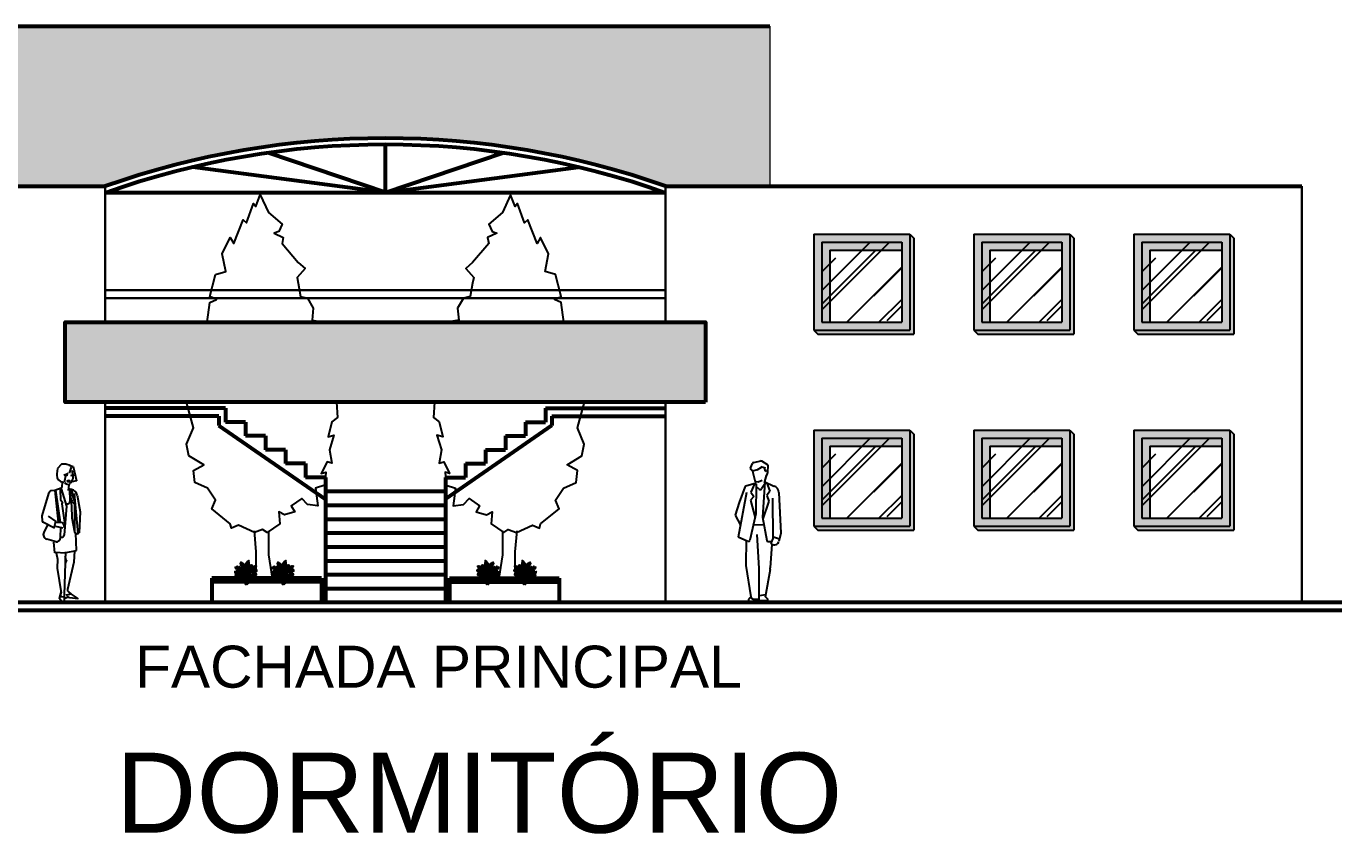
# Model space of a CAD drawing. Extents: x -98 to 79, y 8 to 90.
# Drawn here: x 47.66 to 63.99, y 37.01 to 47.1 of the extents above; entities that cross this region are included whole.
import ezdxf

# ---------------------------------------------------------------- set-up
doc = ezdxf.new("R2010")
doc.units = 0
doc.header["$MEASUREMENT"] = 0
doc.layers.get('0').update_dxf_attribs({"linetype": 'CONTINUOUS'})
for name, color, linetype in [('A VERDE', 3, 'CONTINUOUS'), ('escalas', 7, 'CONTINUOUS'), ('LETREROS', 7, 'CONTINUOUS'), ('SOMBRA_MURO', 254, 'CONTINUOUS'), ('VENTANAS', 4, 'CONTINUOUS')]:
    doc.layers.add(name, color=color, linetype=linetype)
doc.layers.add('MURO', color=7, linetype='CONTINUOUS', lineweight=53)
doc.styles.add('ATT', font='romand.shx')
doc.styles.get("Standard").update_dxf_attribs({"font": 'arial.ttf'})

# ---------------------------------------------------------------- blocks, each defined once
blk = doc.blocks.new('ESCHUM05')
at = {"color": 0, "linetype": 'ByBlock'}
for p, q in [((-0.011, 1.679), (-0.06, 1.622)), ((0.042, 1.679), (-0.011, 1.679)), ((0.096, 1.662), (0.042, 1.679)), ((0.085, 1.667), (0.135, 1.647)), ((0.109, 1.638), (0.087, 1.564)), ((0.135, 1.647), (0.177, 1.47)), ((-0.06, 1.622), (-0.07, 1.556)), ((-0.07, 1.556), (-0.07, 1.54)), ((0.073, 1.561), (0.019, 1.537)), ((0.043, 1.549), (0.023, 1.449)), ((0.068, 1.536), (0.039, 1.541)), ((0.069, 1.538), (0.052, 1.541)), ((0.077, 1.474), (0.058, 1.463)), ((0.083, 1.469), (0.077, 1.474)), ((0.092, 1.473), (0.083, 1.469)), ((0.096, 1.463), (0.092, 1.473)), ((0.133, 1.5), (0.102, 1.441)), ((0.105, 1.537), (0.146, 1.545)), ((0.109, 1.536), (0.135, 1.539)), ((0.117, 1.603), (0.129, 1.56)), ((0.13, 1.534), (0.133, 1.5)), ((-0.171, 1.311), (-0.256, 1.03)), ((-0.158, 1.333), (-0.171, 1.311)), ((-0.092, 1.35), (-0.144, 1.343)), ((-0.095, 1.348), (-0.051, 0.951)), ((-0.015, 1.377), (-0.092, 1.35)), ((-0.086, 1.352), (-0.026, 0.952)), ((-0.025, 1.361), (-0.021, 1.231)), ((-0.015, 1.369), (0.052, 1.152)), ((-0.001, 1.395), (0.004, 1.454)), ((0.023, 1.449), (0.008, 1.451)), ((0.058, 1.463), (0.081, 1.456)), ((0.081, 1.421), (0.075, 1.348)), ((0.116, 1.36), (0.08, 1.368)), ((0.081, 1.456), (0.096, 1.463)), ((0.091, 1.367), (0.094, 1.215)), ((0.095, 1.365), (0.113, 1.149)), ((0.113, 1.362), (0.139, 1.233)), ((0.177, 1.47), (0.117, 1.456)), ((0.197, 0.812), (0.153, 1.311)), ((-0.021, 1.231), (0.001, 1.204)), ((0.001, 1.204), (-0.007, 1.18)), ((-0.007, 1.18), (0.033, 0.92)), ((0.052, 1.152), (0.022, 0.791)), ((0.113, 1.149), (0.119, 1.01)), ((0.139, 1.233), (0.122, 1.215)), ((0.122, 1.215), (0.154, 1.183)), ((0.154, 1.183), (0.152, 0.83)), ((0.186, 1.289), (0.225, 1.08)), ((-0.256, 1.031), (-0.251, 0.968)), ((-0.077, 0.959), (-0.173, 1.026)), ((0.12, 1.005), (0.153, 0.832)), ((0.225, 1.08), (0.211, 0.82)), ((-0.237, 0.951), (-0.098, 0.883)), ((-0.184, 0.918), (-0.232, 0.824)), ((-0.101, 0.883), (-0.08, 0.964)), ((0.009, 0.879), (-0.079, 0.897)), ((-0.075, 0.952), (-0.016, 0.952)), ((-0.023, 0.761), (-0.017, 0.888)), ((0.012, 0.931), (0.023, 0.904)), ((0.023, 0.904), (0.014, 0.885)), ((0.166, 0.831), (0.166, 0.83)), ((0.201, 0.814), (0.212, 0.823)), ((-0.075, 0.706), (-0.195, 0.739)), ((-0.095, 0.571), (-0.107, 0.704)), ((-0.009, 0.764), (-0.024, 0.764)), ((0.165, 0.815), (0.172, 0.597)), ((0.047, 0.566), (-0.098, 0.572)), ((-0.075, 0.569), (-0.061, 0.491)), ((-0.061, 0.491), (-0.066, 0.379)), ((0.039, 0.583), (0.034, 0.466)), ((0.05, 0.483), (0.037, 0.529)), ((0.175, 0.594), (0.042, 0.571)), ((0.151, 0.593), (0.142, 0.452)), ((-0.066, 0.379), (-0.013, 0.07)), ((0.035, 0.439), (0.024, 0.045)), ((0.034, 0.466), (0.035, 0.439)), ((0.052, 0.483), (0.035, 0.436)), ((0.142, 0.452), (0.066, 0.111)), ((-0.035, -0.002), (-0.018, 0.068)), ((-0.018, 0.027), (-0.014, 0.082)), ((-0.011, 0.014), (-0.018, 0.027)), ((0.02, 0.019), (-0.011, 0.014)), ((0.025, 0.048), (0.023, -0.025)), ((0.052, 0.001), (0.04, 0.001)), ((0.113, 0.052), (0.042, 0.042)), ((0.065, 0.027), (0.052, 0.001)), ((0.088, 0.008), (0.065, 0.027)), ((0.076, 0.082), (0.112, 0.051)), ((0.197, -0.006), (0.088, 0.008)), ((0.112, 0.051), (0.197, -0.006)), ((-0.002, -0.049), (-0.035, -0.002)), ((0.023, -0.025), (-0.002, -0.049))]:
    blk.add_line(p, q, dxfattribs=at)
for centre, radius, start, end in [((0.02, 1.54), 0.09, 180, 262.7468), ((0.081, 1.547), 0.05, 349.9493, 15.5241), ((-0.141, 1.323), 0.02, 97.8336, 150.3955), ((-0.021, 1.396), 0.02, 289.423, 355.3563), ((0.076, 1.485), 0.06, 220.2002, 269.3153), ((0.076, 1.455), 0.03, 269.3153, 332.7004), ((0.098, 1.272), 0.09, 10.4475, 78.6491), ((0.065, 1.211), 0.03, 200.5516, 355.9568), ((0.149, 1.011), 0.03, 182.5114, 191.0334), ((-0.231, 0.97), 0.02, 184.4509, 254.6065), ((-0.178, 0.797), 0.06, 153.2409, 254.4207), ((-0.016, 0.919), 0.03, 22.6199, 90), ((0.183, 0.838), 0.03, 191.0334, 307.6476), ((-0.083, 0.764), 0.06, 270, 357.1936), ((-0.008, 0.793), 0.03, 266.7987, 355.3334), ((0.095, 0.105), 0.03, 167.4867, 228.9998)]:
    blk.add_arc(centre, radius, start, end, dxfattribs=at)
blk = doc.blocks.new('PTA17')
for p, q in [((-0.197, 0.032), (-0.424, 0.087)), ((-0.311, 0.181), (-0.394, 0.245)), ((0.013, -0.001), (-0.211, 0.261)), ((0.013, -0.001), (-0.088, 0.491)), ((0.013, -0.001), (0.471, 0.206)), ((0.105, 0.233), (0.218, 0.416)), ((0.344, -0.02), (0.467, 0.009)), ((-0.304, -0.006), (-0.415, -0.1)), ((0.013, -0.001), (-0.373, -0.336)), ((0.006, -0.159), (-0.023, -0.458)), ((0.013, -0.001), (0.245, -0.333)), ((0.205, -0.033), (0.429, -0.132))]:
    blk.add_line(p, q)
for points in [[(-0.136, 0.015), (-0.185, 0.078), (-0.185, 0.032), (-0.233, 0.099), (-0.22, 0.055), (-0.295, 0.132), (-0.279, 0.074), (-0.359, 0.141), (-0.337, 0.087), (-0.408, 0.135), (-0.382, 0.09), (-0.457, 0.122), (-0.446, 0.097), (-0.476, 0.087), (-0.424, 0.078), (-0.466, 0.055), (-0.369, 0.055), (-0.411, 0.038), (-0.314, 0.049), (-0.366, 0.015), (-0.26, 0.036), (-0.314, 0.013), (-0.224, 0.015), (-0.26, -0.012), (-0.166, 0.009), (-0.197, -0.016), (-0.149, -0.004)], [(-0.289, 0.158), (-0.356, 0.164), (-0.323, 0.177), (-0.411, 0.177), (-0.356, 0.197), (-0.427, 0.206), (-0.382, 0.219), (-0.453, 0.268), (-0.379, 0.252), (-0.394, 0.284), (-0.346, 0.233), (-0.331, 0.271), (-0.317, 0.212), (-0.311, 0.252), (-0.285, 0.17)], [(-0.023, 0.057), (-0.023, 0.126), (-0.05, 0.087), (-0.065, 0.126), (-0.076, 0.103), (-0.098, 0.174), (-0.107, 0.155), (-0.136, 0.239), (-0.143, 0.21), (-0.166, 0.294), (-0.17, 0.248), (-0.214, 0.323), (-0.201, 0.271), (-0.262, 0.319), (-0.22, 0.258), (-0.272, 0.268), (-0.208, 0.233), (-0.289, 0.212), (-0.178, 0.2), (-0.26, 0.162), (-0.153, 0.158), (-0.208, 0.12), (-0.117, 0.12), (-0.159, 0.09), (-0.065, 0.061), (-0.126, 0.038), (-0.021, 0.019), (-0.078, 0.003), (-0.021, -0.012), (-0.136, -0.02), (-0.082, -0.035), (-0.191, -0.054), (-0.126, -0.071), (-0.247, -0.1), (-0.17, -0.117), (-0.304, -0.132), (-0.233, -0.152), (-0.344, -0.181), (-0.233, -0.19), (-0.359, -0.223), (-0.279, -0.236), (-0.385, -0.278), (-0.331, -0.278), (-0.401, -0.339), (-0.321, -0.31), (-0.317, -0.345), (-0.291, -0.278), (-0.281, -0.314), (-0.262, -0.249), (-0.247, -0.291), (-0.214, -0.213), (-0.197, -0.284), (-0.17, -0.184), (-0.162, -0.239), (-0.114, -0.139), (-0.114, -0.203), (-0.069, -0.094), (-0.065, -0.171), (-0.03, -0.068), (-0.015, -0.132), (-0.001, -0.035), (0.006, -0.098), (0.021, -0.052), (0.027, -0.159), (0.05, -0.119), (0.038, -0.217), (0.083, -0.142), (0.073, -0.223), (0.092, -0.181), (0.099, -0.291), (0.125, -0.203), (0.119, -0.294), (0.14, -0.249), (0.14, -0.358), (0.163, -0.281), (0.17, -0.397), (0.182, -0.32), (0.245, -0.4), (0.215, -0.333), (0.306, -0.368), (0.251, -0.314), (0.318, -0.31), (0.247, -0.284), (0.283, -0.272), (0.224, -0.249), (0.274, -0.236), (0.193, -0.209), (0.287, -0.194), (0.17, -0.178), (0.28, -0.152), (0.161, -0.142), (0.241, -0.123), (0.125, -0.117), (0.182, -0.1), (0.079, -0.081), (0.138, -0.068), (0.05, -0.033), (0.09, -0.029)], [(0.008, 0.049), (0.041, 0.162), (0.002, 0.122), (0.057, 0.248), (-0.001, 0.2), (0.073, 0.313), (-0.007, 0.258), (0.035, 0.352), (-0.007, 0.306), (0.021, 0.394), (-0.034, 0.342), (-0.015, 0.43), (-0.046, 0.403), (-0.053, 0.497), (-0.063, 0.461), (-0.111, 0.516), (-0.076, 0.436), (-0.134, 0.449), (-0.072, 0.403), (-0.134, 0.388), (-0.069, 0.367), (-0.126, 0.359), (-0.053, 0.313), (-0.126, 0.323), (-0.042, 0.261), (-0.105, 0.281), (-0.072, 0.245), (-0.101, 0.245), (-0.053, 0.2), (-0.12, 0.204), (-0.034, 0.149), (-0.092, 0.151), (-0.04, 0.113)], [(0.038, 0), (0.163, -0.052), (0.083, 0.015), (0.17, 0.007), (0.134, 0.036), (0.276, 0.019), (0.19, 0.051), (0.289, 0.051), (0.238, 0.071), (0.415, 0.08), (0.289, 0.107), (0.379, 0.12), (0.309, 0.135), (0.467, 0.168), (0.396, 0.17), (0.49, 0.226), (0.389, 0.2), (0.4, 0.275), (0.354, 0.164), (0.341, 0.233), (0.325, 0.162), (0.276, 0.252), (0.257, 0.126), (0.238, 0.197), (0.234, 0.12), (0.193, 0.223), (0.186, 0.099), (0.167, 0.141), (0.14, 0.074), (0.115, 0.17), (0.083, 0.061), (0.083, 0.113), (0.05, 0.061), (0.041, 0.11), (0.027, 0.022)], [(0.069, 0.191), (0.083, 0.29), (0.096, 0.252), (0.099, 0.348), (0.125, 0.29), (0.121, 0.388), (0.154, 0.332), (0.157, 0.397), (0.176, 0.374), (0.19, 0.43), (0.199, 0.407), (0.238, 0.449), (0.224, 0.397), (0.266, 0.394), (0.209, 0.374), (0.247, 0.361), (0.182, 0.338), (0.245, 0.323), (0.161, 0.296), (0.203, 0.281), (0.134, 0.252), (0.193, 0.245), (0.102, 0.212), (0.154, 0.206), (0.067, 0.168)], [(0.318, -0.01), (0.364, 0.042), (0.367, 0), (0.431, 0.036), (0.415, 0.009), (0.499, 0.029), (0.483, 0.003), (0.506, -0.01), (0.435, -0.01), (0.486, -0.039), (0.383, -0.029)], [(-0.311, -0.004), (-0.356, -0.016), (-0.34, -0.023), (-0.394, -0.033), (-0.373, -0.042), (-0.44, -0.048), (-0.394, -0.062), (-0.45, -0.084), (-0.421, -0.087), (-0.457, -0.117), (-0.415, -0.117), (-0.424, -0.142), (-0.385, -0.1), (-0.379, -0.132), (-0.363, -0.075), (-0.344, -0.117), (-0.34, -0.054), (-0.321, -0.094), (-0.308, -0.035), (-0.295, -0.054), (-0.295, -0.02)], [(-0.017, -0.165), (-0.063, -0.181), (-0.011, -0.188), (-0.078, -0.209), (-0.015, -0.207), (-0.124, -0.245), (-0.03, -0.236), (-0.12, -0.287), (-0.027, -0.261), (-0.092, -0.322), (-0.05, -0.303), (-0.107, -0.385), (-0.034, -0.333), (-0.12, -0.448), (-0.04, -0.385), (-0.084, -0.49), (-0.053, -0.452), (-0.034, -0.53), (-0.021, -0.477), (0.031, -0.533), (0.006, -0.458), (0.048, -0.465), (0.012, -0.41), (0.073, -0.429), (0.008, -0.368), (0.086, -0.404), (0.012, -0.333), (0.079, -0.349), (0.019, -0.303), (0.079, -0.307), (0.019, -0.245), (0.048, -0.259), (0.019, -0.213)], [(0.17, -0.012), (0.274, -0.012), (0.245, -0.026), (0.318, -0.026), (0.295, -0.042), (0.383, -0.058), (0.328, -0.062), (0.425, -0.09), (0.377, -0.094), (0.483, -0.126), (0.442, -0.132), (0.471, -0.165), (0.4, -0.142), (0.412, -0.171), (0.37, -0.123), (0.36, -0.152), (0.325, -0.1), (0.312, -0.159), (0.28, -0.09), (0.274, -0.132), (0.251, -0.075), (0.234, -0.106), (0.199, -0.048), (0.186, -0.081), (0.182, -0.045)]]:
    blk.add_lwpolyline(points)
at = {"style": 'ATT'}
for tag, p, flags in [('ITEM', (-1, -3.75), 3), ('ROOM_NUMBER', (-1, -5.083), 1)]:
    blk.add_attdef(tag, p, '', height=1, dxfattribs=dict(at, flags=flags))

msp = doc.modelspace()

# ---------------------------------------------------------------- hatches: boundary and pattern name
at = {"layer": 'SOMBRA_MURO'}
h = msp.add_hatch(dxfattribs=at)
h.set_pattern_fill('AR-CONC', color=5, scale=0.03, style=0)
h.set_pattern_definition([(50, (-48.5909, 0), (0.21517805, -0.01882564), [0.0225, -0.2475]), (355, (-48.5909, 0), (-0.0416254, 0.22565764), [0.018, -0.198]), (100.4514, (-48.57296, -0.00157), (0.1735528, 0.20683186), [0.01912206, -0.21034263]), (46.1842, (-48.5909, 0.06), (0.3201723, -0.0496557), [0.03375, -0.37125]), (96.6356, (-48.5642, 0.05586), (0.2803988, 0.2922354), [0.0286831, -0.3155139]), (351.1842, (-48.5909, 0.06), (0.2803986, 0.2922356), [0.027, -0.297]), (21, (-48.5609, 0.045), (0.17907212, -0.12078567), [0.0225, -0.2475]), (326, (-48.5609, 0.045), (0.0729946, 0.217545), [0.018, -0.198]), (71.4514, (-48.54597, 0.03493), (0.2520668, 0.09675915), [0.01912206, -0.21034263]), (37.5, (-48.590894, 0), (0.003647957, 0.099868156), [0, -0.1956, 0, -0.201, 0, -0.19875]), (7.5, (-48.59089, 0), (0.07892086, 0.11832351), [0, -0.1146, 0, -0.1911, 0, -0.07575]), (327.5, (-48.657794, 0), (0.16014673, -0.00676646), [0, -0.075, 0, -0.234, 0, -0.3105]), (317.5, (-48.6878, 0), (0.17495585, 0.0300315), [0, -0.0975, 0, -0.1554, 0, -0.2205])])
h.paths.add_polyline_path([(55.645, 45.102), (56.945, 45.102), (56.945, 47.102), (47.345, 47.102), (47.345, 45.102), (48.645, 45.102, -0.171429)])
for color, points in [(256, [(58.745, 44.452), (58.695, 44.502), (58.695, 43.302), (57.495, 43.302), (57.545, 43.252), (58.745, 43.252)]), (256, [(60.745, 44.452), (60.695, 44.502), (60.695, 43.302), (59.495, 43.302), (59.545, 43.252), (60.745, 43.252)]), (256, [(62.745, 44.452), (62.695, 44.502), (62.695, 43.302), (61.495, 43.302), (61.545, 43.252), (62.745, 43.252)]), (254, [(58.595, 44.302), (58.595, 44.402), (57.595, 44.402), (57.595, 43.402), (57.695, 43.402), (57.695, 44.302)]), (254, [(60.595, 44.302), (60.595, 44.402), (59.595, 44.402), (59.595, 43.402), (59.695, 43.402), (59.695, 44.302)]), (254, [(62.595, 44.302), (62.595, 44.402), (61.595, 44.402), (61.595, 43.402), (61.695, 43.402), (61.695, 44.302)]), (256, [(58.745, 42.002), (58.695, 42.052), (58.695, 40.852), (57.495, 40.852), (57.545, 40.802), (58.745, 40.802)]), (256, [(60.745, 42.002), (60.695, 42.052), (60.695, 40.852), (59.495, 40.852), (59.545, 40.802), (60.745, 40.802)]), (256, [(62.745, 42.002), (62.695, 42.052), (62.695, 40.852), (61.495, 40.852), (61.545, 40.802), (62.745, 40.802)]), (254, [(58.595, 41.852), (58.595, 41.952), (57.595, 41.952), (57.595, 40.952), (57.695, 40.952), (57.695, 41.852)]), (254, [(60.595, 41.852), (60.595, 41.952), (59.595, 41.952), (59.595, 40.952), (59.695, 40.952), (59.695, 41.852)]), (254, [(62.595, 41.852), (62.595, 41.952), (61.595, 41.952), (61.595, 40.952), (61.695, 40.952), (61.695, 41.852)])]:
    msp.add_hatch(color=color, dxfattribs=at).paths.add_polyline_path(points)
h = msp.add_hatch(color=256, dxfattribs=at)
h.paths.add_polyline_path([(56.145, 42.402), (56.145, 43.402), (48.145, 43.402), (48.145, 42.402)])
h.paths.add_polyline_path([(50.233, 42.998), (54.057, 42.998), (54.057, 42.384), (50.233, 42.384)], flags=9)
at = {"layer": 'VENTANAS'}
h = msp.add_hatch(dxfattribs=at)
h.set_pattern_fill('AR-CONC', color=94, scale=0.01, angle=90, style=0)
h.set_pattern_definition([(140, (69.235835, 34.224754), (0.00627521, 0.07172602), [0.0075, -0.0825]), (85, (69.235835, 34.224754), (-0.0752192, -0.01387513), [0.006, -0.066]), (190.4514, (69.23636, 34.23073), (-0.06894395, 0.05785094), [0.00637402, -0.0701142]), (136.1842, (69.215835, 34.22475), (0.0165519, 0.1067241), [0.01125, -0.12375]), (186.6356, (69.21721, 34.23365), (-0.0974118, 0.0934663), [0.009561, -0.1051713]), (81.1842, (69.21584, 34.22475), (-0.09741186, 0.0934662), [0.009, -0.099]), (111, (69.220835, 34.234754), (0.0402619, 0.0596907), [0.0075, -0.0825]), (56, (69.220835, 34.234754), (-0.072515, 0.02433153), [0.006, -0.066]), (161.4514, (69.22419, 34.23973), (-0.03225305, 0.08402226), [0.00637402, -0.0701142]), (127.5, (69.235835, 34.224754), (-0.033289385, 0.001215986), [0, -0.0652, 0, -0.067, 0, -0.06625]), (97.5, (69.235835, 34.224754), (-0.03944117, 0.02630695), [0, -0.0382, 0, -0.0637, 0, -0.02525]), (57.5, (69.235835, 34.202454), (0.002255487, 0.053382244), [0, -0.025, 0, -0.078, 0, -0.1035]), (47.5, (69.235835, 34.192454), (-0.0100105, 0.05831862), [0, -0.0325, 0, -0.0518, 0, -0.0735])])
h.paths.add_polyline_path([(58.695, 44.502), (57.495, 44.502), (57.495, 43.302), (58.695, 43.302)])
h.paths.add_polyline_path([(58.595, 43.402), (57.595, 43.402), (57.595, 44.402), (58.595, 44.402)], flags=16)
h = msp.add_hatch(dxfattribs=at)
h.set_pattern_fill('AR-CONC', color=94, scale=0.01, angle=90, style=0)
h.set_pattern_definition([(140, (71.235835, 34.224754), (0.00627521, 0.07172602), [0.0075, -0.0825]), (85, (71.235835, 34.224754), (-0.0752192, -0.01387513), [0.006, -0.066]), (190.4514, (71.23636, 34.23073), (-0.06894395, 0.05785094), [0.00637402, -0.0701142]), (136.1842, (71.215835, 34.22475), (0.0165519, 0.1067241), [0.01125, -0.12375]), (186.6356, (71.21721, 34.23365), (-0.0974118, 0.0934663), [0.009561, -0.1051713]), (81.1842, (71.21584, 34.22475), (-0.09741186, 0.0934662), [0.009, -0.099]), (111, (71.220835, 34.234754), (0.0402619, 0.0596907), [0.0075, -0.0825]), (56, (71.220835, 34.234754), (-0.072515, 0.02433153), [0.006, -0.066]), (161.4514, (71.22419, 34.23973), (-0.03225305, 0.08402226), [0.00637402, -0.0701142]), (127.5, (71.235835, 34.224754), (-0.033289385, 0.001215986), [0, -0.0652, 0, -0.067, 0, -0.06625]), (97.5, (71.235835, 34.224754), (-0.03944117, 0.02630695), [0, -0.0382, 0, -0.0637, 0, -0.02525]), (57.5, (71.235835, 34.202454), (0.002255487, 0.053382244), [0, -0.025, 0, -0.078, 0, -0.1035]), (47.5, (71.235835, 34.192454), (-0.0100105, 0.05831862), [0, -0.0325, 0, -0.0518, 0, -0.0735])])
h.paths.add_polyline_path([(60.695, 44.502), (59.495, 44.502), (59.495, 43.302), (60.695, 43.302)])
h.paths.add_polyline_path([(60.595, 43.402), (59.595, 43.402), (59.595, 44.402), (60.595, 44.402)], flags=16)
h = msp.add_hatch(dxfattribs=at)
h.set_pattern_fill('AR-CONC', color=94, scale=0.01, angle=90, style=0)
h.set_pattern_definition([(140, (73.235835, 34.224754), (0.00627521, 0.07172602), [0.0075, -0.0825]), (85, (73.235835, 34.224754), (-0.0752192, -0.01387513), [0.006, -0.066]), (190.4514, (73.23636, 34.23073), (-0.06894395, 0.05785094), [0.00637402, -0.0701142]), (136.1842, (73.215835, 34.22475), (0.0165519, 0.1067241), [0.01125, -0.12375]), (186.6356, (73.21721, 34.23365), (-0.0974118, 0.0934663), [0.009561, -0.1051713]), (81.1842, (73.21584, 34.22475), (-0.09741186, 0.0934662), [0.009, -0.099]), (111, (73.220835, 34.234754), (0.0402619, 0.0596907), [0.0075, -0.0825]), (56, (73.220835, 34.234754), (-0.072515, 0.02433153), [0.006, -0.066]), (161.4514, (73.22419, 34.23973), (-0.03225305, 0.08402226), [0.00637402, -0.0701142]), (127.5, (73.235835, 34.224754), (-0.033289385, 0.001215986), [0, -0.0652, 0, -0.067, 0, -0.06625]), (97.5, (73.235835, 34.224754), (-0.03944117, 0.02630695), [0, -0.0382, 0, -0.0637, 0, -0.02525]), (57.5, (73.235835, 34.202454), (0.002255487, 0.053382244), [0, -0.025, 0, -0.078, 0, -0.1035]), (47.5, (73.235835, 34.192454), (-0.0100105, 0.05831862), [0, -0.0325, 0, -0.0518, 0, -0.0735])])
h.paths.add_polyline_path([(62.695, 44.502), (61.495, 44.502), (61.495, 43.302), (62.695, 43.302)])
h.paths.add_polyline_path([(62.595, 43.402), (61.595, 43.402), (61.595, 44.402), (62.595, 44.402)], flags=16)
h = msp.add_hatch(dxfattribs=at)
h.set_pattern_fill('AR-RROOF', color=256, scale=0.5, angle=45, style=0)
h.set_pattern_definition([(45, (69.23584, 34.22475), (0.424264, 1.131371), [7.5, -1, 2.5, -0.5]), (45, (69.5293, 34.87176), (-0.82378, 0.116673), [1.5, -0.165, 3, -0.375]), (45, (69.1121, 34.70205), (1.601597, 2.0753584), [4, -0.7, 2, -0.5])])
h.paths.add_polyline_path([(57.595, 44.402), (57.595, 43.402), (58.595, 43.402), (58.595, 44.402)])
h = msp.add_hatch(dxfattribs=at)
h.set_pattern_fill('AR-RROOF', color=256, scale=0.5, angle=45, style=0)
h.set_pattern_definition([(45, (71.23584, 34.22475), (0.424264, 1.131371), [7.5, -1, 2.5, -0.5]), (45, (71.5293, 34.87176), (-0.82378, 0.116673), [1.5, -0.165, 3, -0.375]), (45, (71.1121, 34.70205), (1.601597, 2.0753584), [4, -0.7, 2, -0.5])])
h.paths.add_polyline_path([(59.595, 44.402), (59.595, 43.402), (60.595, 43.402), (60.595, 44.402)])
h = msp.add_hatch(dxfattribs=at)
h.set_pattern_fill('AR-RROOF', color=256, scale=0.5, angle=45, style=0)
h.set_pattern_definition([(45, (73.23584, 34.22475), (0.424264, 1.131371), [7.5, -1, 2.5, -0.5]), (45, (73.5293, 34.87176), (-0.82378, 0.116673), [1.5, -0.165, 3, -0.375]), (45, (73.1121, 34.70205), (1.601597, 2.0753584), [4, -0.7, 2, -0.5])])
h.paths.add_polyline_path([(61.595, 44.402), (61.595, 43.402), (62.595, 43.402), (62.595, 44.402)])
h = msp.add_hatch(dxfattribs=at)
h.set_pattern_fill('AR-CONC', color=94, scale=0.01, angle=90, style=0)
h.set_pattern_definition([(140, (69.235835, 31.774754), (0.00627521, 0.07172602), [0.0075, -0.0825]), (85, (69.235835, 31.774754), (-0.0752192, -0.01387513), [0.006, -0.066]), (190.4514, (69.23636, 31.78073), (-0.06894395, 0.05785094), [0.00637402, -0.0701142]), (136.1842, (69.215835, 31.77475), (0.0165519, 0.1067241), [0.01125, -0.12375]), (186.6356, (69.21721, 31.78365), (-0.0974118, 0.0934663), [0.009561, -0.1051713]), (81.1842, (69.21584, 31.77475), (-0.09741186, 0.0934662), [0.009, -0.099]), (111, (69.220835, 31.784754), (0.0402619, 0.0596907), [0.0075, -0.0825]), (56, (69.220835, 31.784754), (-0.072515, 0.02433153), [0.006, -0.066]), (161.4514, (69.22419, 31.78973), (-0.03225305, 0.08402226), [0.00637402, -0.0701142]), (127.5, (69.235835, 31.774754), (-0.033289385, 0.001215986), [0, -0.0652, 0, -0.067, 0, -0.06625]), (97.5, (69.235835, 31.774754), (-0.03944117, 0.02630695), [0, -0.0382, 0, -0.0637, 0, -0.02525]), (57.5, (69.235835, 31.752454), (0.002255487, 0.053382244), [0, -0.025, 0, -0.078, 0, -0.1035]), (47.5, (69.235835, 31.742454), (-0.0100105, 0.05831862), [0, -0.0325, 0, -0.0518, 0, -0.0735])])
h.paths.add_polyline_path([(58.695, 42.052), (57.495, 42.052), (57.495, 40.852), (58.695, 40.852)])
h.paths.add_polyline_path([(58.595, 40.952), (57.595, 40.952), (57.595, 41.952), (58.595, 41.952)], flags=16)
h = msp.add_hatch(dxfattribs=at)
h.set_pattern_fill('AR-CONC', color=94, scale=0.01, angle=90, style=0)
h.set_pattern_definition([(140, (71.235835, 31.774754), (0.00627521, 0.07172602), [0.0075, -0.0825]), (85, (71.235835, 31.774754), (-0.0752192, -0.01387513), [0.006, -0.066]), (190.4514, (71.23636, 31.78073), (-0.06894395, 0.05785094), [0.00637402, -0.0701142]), (136.1842, (71.215835, 31.77475), (0.0165519, 0.1067241), [0.01125, -0.12375]), (186.6356, (71.21721, 31.78365), (-0.0974118, 0.0934663), [0.009561, -0.1051713]), (81.1842, (71.21584, 31.77475), (-0.09741186, 0.0934662), [0.009, -0.099]), (111, (71.220835, 31.784754), (0.0402619, 0.0596907), [0.0075, -0.0825]), (56, (71.220835, 31.784754), (-0.072515, 0.02433153), [0.006, -0.066]), (161.4514, (71.22419, 31.78973), (-0.03225305, 0.08402226), [0.00637402, -0.0701142]), (127.5, (71.235835, 31.774754), (-0.033289385, 0.001215986), [0, -0.0652, 0, -0.067, 0, -0.06625]), (97.5, (71.235835, 31.774754), (-0.03944117, 0.02630695), [0, -0.0382, 0, -0.0637, 0, -0.02525]), (57.5, (71.235835, 31.752454), (0.002255487, 0.053382244), [0, -0.025, 0, -0.078, 0, -0.1035]), (47.5, (71.235835, 31.742454), (-0.0100105, 0.05831862), [0, -0.0325, 0, -0.0518, 0, -0.0735])])
h.paths.add_polyline_path([(60.695, 42.052), (59.495, 42.052), (59.495, 40.852), (60.695, 40.852)])
h.paths.add_polyline_path([(60.595, 40.952), (59.595, 40.952), (59.595, 41.952), (60.595, 41.952)], flags=16)
h = msp.add_hatch(dxfattribs=at)
h.set_pattern_fill('AR-CONC', color=94, scale=0.01, angle=90, style=0)
h.set_pattern_definition([(140, (73.235835, 31.774754), (0.00627521, 0.07172602), [0.0075, -0.0825]), (85, (73.235835, 31.774754), (-0.0752192, -0.01387513), [0.006, -0.066]), (190.4514, (73.23636, 31.78073), (-0.06894395, 0.05785094), [0.00637402, -0.0701142]), (136.1842, (73.215835, 31.77475), (0.0165519, 0.1067241), [0.01125, -0.12375]), (186.6356, (73.21721, 31.78365), (-0.0974118, 0.0934663), [0.009561, -0.1051713]), (81.1842, (73.21584, 31.77475), (-0.09741186, 0.0934662), [0.009, -0.099]), (111, (73.220835, 31.784754), (0.0402619, 0.0596907), [0.0075, -0.0825]), (56, (73.220835, 31.784754), (-0.072515, 0.02433153), [0.006, -0.066]), (161.4514, (73.22419, 31.78973), (-0.03225305, 0.08402226), [0.00637402, -0.0701142]), (127.5, (73.235835, 31.774754), (-0.033289385, 0.001215986), [0, -0.0652, 0, -0.067, 0, -0.06625]), (97.5, (73.235835, 31.774754), (-0.03944117, 0.02630695), [0, -0.0382, 0, -0.0637, 0, -0.02525]), (57.5, (73.235835, 31.752454), (0.002255487, 0.053382244), [0, -0.025, 0, -0.078, 0, -0.1035]), (47.5, (73.235835, 31.742454), (-0.0100105, 0.05831862), [0, -0.0325, 0, -0.0518, 0, -0.0735])])
h.paths.add_polyline_path([(62.695, 42.052), (61.495, 42.052), (61.495, 40.852), (62.695, 40.852)])
h.paths.add_polyline_path([(62.595, 40.952), (61.595, 40.952), (61.595, 41.952), (62.595, 41.952)], flags=16)
h = msp.add_hatch(dxfattribs=at)
h.set_pattern_fill('AR-RROOF', color=256, scale=0.5, angle=45, style=0)
h.set_pattern_definition([(45, (69.23584, 31.77475), (0.424264, 1.131371), [7.5, -1, 2.5, -0.5]), (45, (69.5293, 32.42176), (-0.82378, 0.116673), [1.5, -0.165, 3, -0.375]), (45, (69.1121, 32.25205), (1.601597, 2.0753584), [4, -0.7, 2, -0.5])])
h.paths.add_polyline_path([(57.595, 41.952), (57.595, 40.952), (58.595, 40.952), (58.595, 41.952)])
h = msp.add_hatch(dxfattribs=at)
h.set_pattern_fill('AR-RROOF', color=256, scale=0.5, angle=45, style=0)
h.set_pattern_definition([(45, (71.23584, 31.77475), (0.424264, 1.131371), [7.5, -1, 2.5, -0.5]), (45, (71.5293, 32.42176), (-0.82378, 0.116673), [1.5, -0.165, 3, -0.375]), (45, (71.1121, 32.25205), (1.601597, 2.0753584), [4, -0.7, 2, -0.5])])
h.paths.add_polyline_path([(59.595, 41.952), (59.595, 40.952), (60.595, 40.952), (60.595, 41.952)])
h = msp.add_hatch(dxfattribs=at)
h.set_pattern_fill('AR-RROOF', color=256, scale=0.5, angle=45, style=0)
h.set_pattern_definition([(45, (73.23584, 31.77475), (0.424264, 1.131371), [7.5, -1, 2.5, -0.5]), (45, (73.5293, 32.42176), (-0.82378, 0.116673), [1.5, -0.165, 3, -0.375]), (45, (73.1121, 32.25205), (1.601597, 2.0753584), [4, -0.7, 2, -0.5])])
h.paths.add_polyline_path([(61.595, 41.952), (61.595, 40.952), (62.595, 40.952), (62.595, 41.952)])

# ---------------------------------------------------------------- linework, layer by layer
at = {"layer": 'A VERDE'}
for points in [[(49.917, 43.402), (49.949, 43.649), (50.035, 43.686), (49.949, 43.723), (50.021, 43.999), (50.15, 44.036), (50.107, 44.258), (50.207, 44.46), (50.251, 44.387), (50.366, 44.681), (50.409, 44.645), (50.495, 44.884), (50.524, 44.847), (50.581, 44.995), (50.682, 44.774), (50.854, 44.626), (50.811, 44.534), (50.754, 44.516), (50.869, 44.46), (50.854, 44.387), (51.056, 44.147), (51.142, 44.073), (51.041, 43.963), (51.056, 43.889), (51.085, 43.723), (51.171, 43.705), (51.243, 43.576), (51.228, 43.428), (51.329, 43.41), (51.332, 43.402)], [(54.373, 43.402), (54.341, 43.649), (54.255, 43.686), (54.341, 43.723), (54.269, 43.999), (54.14, 44.036), (54.183, 44.258), (54.082, 44.46), (54.039, 44.387), (53.924, 44.681), (53.881, 44.645), (53.795, 44.884), (53.766, 44.847), (53.709, 44.995), (53.608, 44.774), (53.435, 44.626), (53.479, 44.534), (53.536, 44.516), (53.421, 44.46), (53.435, 44.387), (53.234, 44.147), (53.148, 44.073), (53.249, 43.963), (53.234, 43.889), (53.205, 43.723), (53.119, 43.705), (53.047, 43.576), (53.062, 43.428), (52.961, 43.41), (52.958, 43.402)], [(51.534, 42.402), (51.545, 42.212), (51.473, 42.156), (51.43, 41.972), (51.501, 41.99), (51.444, 41.806), (51.473, 41.64), (51.415, 41.659), (51.343, 41.511), (51.401, 41.53), (51.386, 41.364), (51.271, 41.327), (51.3, 41.106), (51.171, 41.124), (51.099, 41.198), (50.969, 41.106), (51.013, 41.032), (50.883, 40.995), (50.811, 41.032), (50.826, 40.884), (50.668, 40.774), (50.61, 40.811), (50.509, 40.774), (50.308, 40.866), (50.222, 40.829), (50.207, 40.884), (49.977, 41.069), (50.021, 41.179), (49.92, 41.327), (49.762, 41.4), (49.747, 41.548), (49.877, 41.622), (49.69, 41.732), (49.661, 41.88), (49.747, 42.082), (49.66, 42.402)], [(52.756, 42.402), (52.745, 42.212), (52.817, 42.156), (52.86, 41.972), (52.788, 41.99), (52.846, 41.806), (52.817, 41.64), (52.875, 41.659), (52.947, 41.511), (52.889, 41.53), (52.903, 41.364), (53.019, 41.327), (52.99, 41.106), (53.119, 41.124), (53.191, 41.198), (53.32, 41.106), (53.277, 41.032), (53.407, 40.995), (53.479, 41.032), (53.464, 40.884), (53.622, 40.774), (53.68, 40.811), (53.781, 40.774), (53.982, 40.866), (54.068, 40.829), (54.082, 40.884), (54.313, 41.069), (54.269, 41.179), (54.37, 41.327), (54.528, 41.4), (54.543, 41.548), (54.413, 41.622), (54.6, 41.732), (54.629, 41.88), (54.543, 42.082), (54.63, 42.402)], [(50.503, 40.794), (50.527, 40.534), (50.527, 40.295), (50.512, 40.202)], [(50.683, 40.794), (50.683, 40.494), (50.728, 40.202)], [(53.607, 40.794), (53.607, 40.494), (53.562, 40.202)], [(53.787, 40.794), (53.763, 40.534), (53.763, 40.295), (53.778, 40.202)]]:
    msp.add_lwpolyline(points, dxfattribs=at)
at = {"layer": 'escalas'}
for p, q in [((56.743, 41.649), (56.837, 41.67)), ((56.845, 41.667), (56.831, 41.669)), ((56.928, 41.617), (56.845, 41.665)), ((56.707, 41.58), (56.729, 41.637)), ((56.734, 41.545), (56.716, 41.556)), ((56.791, 41.557), (56.732, 41.543)), ((56.732, 41.541), (56.761, 41.423)), ((56.789, 41.556), (56.841, 41.593)), ((56.892, 41.579), (56.835, 41.596)), ((56.877, 41.583), (56.887, 41.541)), ((56.904, 41.545), (56.888, 41.538)), ((56.919, 41.523), (56.901, 41.48)), ((56.92, 41.526), (56.928, 41.617)), ((56.634, 41.341), (56.563, 41.148)), ((56.777, 41.389), (56.648, 41.353)), ((56.756, 41.381), (56.708, 41.278)), ((56.775, 41.383), (56.774, 41.006)), ((56.814, 41.315), (56.775, 41.351)), ((56.8, 41.402), (56.776, 41.408)), ((56.852, 41.424), (56.8, 41.402)), ((56.883, 41.384), (56.844, 41.32)), ((56.884, 41.404), (56.857, 40.966)), ((56.903, 41.487), (56.878, 41.397)), ((56.883, 41.406), (56.997, 41.355)), ((56.909, 41.393), (56.947, 41.293)), ((56.655, 41.276), (56.553, 40.717)), ((56.749, 41.223), (56.704, 41.179)), ((56.704, 41.179), (56.764, 40.957)), ((56.708, 41.278), (56.749, 41.223)), ((56.947, 41.293), (56.91, 41.238)), ((56.91, 41.238), (56.935, 41.164)), ((56.98, 41.203), (56.984, 40.699)), ((57.061, 41.273), (57.083, 40.768)), ((56.563, 41.148), (56.512, 40.993)), ((56.774, 41.006), (56.697, 40.678)), ((56.935, 41.164), (56.861, 40.945)), ((56.512, 40.993), (56.581, 40.868)), ((56.743, 40.876), (56.873, 40.87)), ((56.857, 40.966), (56.908, 40.676)), ((56.674, 40.663), (56.553, 40.717)), ((56.815, 40.323), (56.787, 40.749)), ((56.984, 40.699), (56.964, 40.65)), ((57.069, 40.693), (56.981, 40.722)), ((57.083, 40.768), (57.058, 40.662)), ((56.65, 40.673), (56.648, 40.385)), ((56.927, 40.66), (56.959, 40.66)), ((56.973, 40.627), (56.951, 40.334)), ((56.964, 40.65), (56.964, 40.65)), ((57.045, 40.637), (57.06, 40.658)), ((56.648, 40.361), (56.708, 39.972)), ((56.815, 39.913), (56.815, 40.323)), ((56.95, 40.312), (56.89, 39.967)), ((56.708, 39.972), (56.685, 39.947)), ((56.7, 39.913), (56.815, 39.913)), ((56.704, 39.963), (56.737, 39.943)), ((56.737, 39.943), (56.815, 39.943)), ((56.898, 39.997), (56.815, 39.982)), ((56.916, 39.922), (56.815, 39.923)), ((56.89, 39.976), (56.917, 39.945)), ((56.917, 39.945), (56.916, 39.922))]:
    msp.add_line(p, q, dxfattribs=at)
for centre, radius, start, end in [((56.726, 41.573), 0.02, 159.3612, 240.2551), ((56.747, 41.63), 0.02, 102.1298, 159.3612), ((56.653, 41.334), 0.02, 105.3057, 159.655), ((56.78, 41.427), 0.02, 193.6476, 256.8035), ((56.971, 41.269), 0.09, 2.5114, 73.7524), ((56.827, 41.33), 0.02, 227.4288, 328.9045), ((56.678, 40.683), 0.02, 264.7473, 346.7265), ((56.927, 40.68), 0.02, 189.9737, 270), ((57.004, 40.669), 0.05, 200.3738, 324.7276), ((56.737, 40.375), 0.09, 173.6946, 188.7894), ((56.861, 40.328), 0.09, 350.1222, 4.3706), ((56.7, 39.933), 0.02, 137.7458, 270)]:
    msp.add_arc(centre, radius, start, end, dxfattribs=at)
at = {"layer": 'MURO', "color": 5}
msp.add_line((47.345, 47.102), (56.945, 47.102), dxfattribs=at)
at = {"layer": 'MURO', "color": 5, "lineweight": 13}
msp.add_line((56.945, 47.102), (56.945, 45.102), dxfattribs=at)
at = {"layer": 'MURO'}
for p, q in [((52.145, 45.022), (52.145, 45.622)), ((52.145, 45.022), (50.679, 45.519)), ((52.145, 45.022), (53.611, 45.519)), ((52.145, 45.022), (49.738, 45.341)), ((52.145, 45.022), (54.552, 45.341)), ((40.695, 45.102), (48.645, 45.102)), ((55.645, 45.102), (63.595, 45.102)), ((48.645, 45.022), (55.645, 45.022)), ((50.145, 42.329), (48.645, 42.329)), ((50.145, 42.329), (50.145, 42.155)), ((54.145, 42.329), (54.145, 42.155)), ((54.145, 42.329), (55.645, 42.329)), ((50.065, 42.229), (48.645, 42.229)), ((50.065, 42.229), (50.065, 42.113)), ((50.395, 42.155), (50.145, 42.155)), ((50.395, 42.155), (50.395, 41.982)), ((53.895, 42.155), (53.895, 41.982)), ((53.895, 42.155), (54.145, 42.155)), ((54.225, 42.229), (54.225, 42.113)), ((54.225, 42.229), (55.645, 42.229)), ((50.065, 42.113), (51.395, 41.191)), ((54.225, 42.113), (52.895, 41.191)), ((50.645, 41.982), (50.395, 41.982)), ((50.645, 41.982), (50.645, 41.809)), ((53.645, 41.982), (53.645, 41.809)), ((53.645, 41.982), (53.895, 41.982)), ((50.895, 41.809), (50.645, 41.809)), ((50.895, 41.809), (50.895, 41.635)), ((53.395, 41.809), (53.395, 41.635)), ((53.395, 41.809), (53.645, 41.809)), ((51.145, 41.635), (50.895, 41.635)), ((51.145, 41.635), (51.145, 41.462)), ((53.145, 41.635), (53.145, 41.462)), ((53.145, 41.635), (53.395, 41.635)), ((51.395, 41.462), (51.145, 41.462)), ((51.395, 41.462), (51.395, 41.289)), ((52.895, 41.462), (52.895, 41.289)), ((52.895, 41.462), (53.145, 41.462)), ((51.395, 41.289), (51.395, 39.902)), ((51.395, 41.289), (52.895, 41.289)), ((52.895, 41.289), (52.895, 39.902)), ((51.395, 41.115), (52.895, 41.115)), ((51.395, 40.942), (52.895, 40.942)), ((51.395, 40.769), (52.895, 40.769)), ((51.395, 40.596), (52.895, 40.596)), ((51.395, 40.422), (52.895, 40.422)), ((51.345, 40.202), (49.974, 40.202)), ((49.974, 40.202), (49.974, 39.902)), ((51.345, 40.202), (51.345, 39.902)), ((51.395, 40.249), (52.895, 40.249)), ((52.945, 40.202), (54.315, 40.202)), ((52.945, 40.202), (52.945, 39.902)), ((54.315, 40.202), (54.315, 39.902)), ((51.345, 40.157), (49.974, 40.157)), ((51.395, 40.076), (52.895, 40.076)), ((52.945, 40.157), (54.315, 40.157)), ((39.195, 39.902), (65.095, 39.902)), ((39.195, 39.802), (65.095, 39.802))]:
    msp.add_line(p, q, dxfattribs=at)
at = {"layer": 'MURO', "lineweight": 30}
for p, q in [((48.645, 45.102), (48.645, 43.402)), ((55.645, 45.102), (55.645, 43.402)), ((63.595, 45.102), (63.595, 39.902)), ((48.645, 43.802), (55.645, 43.802)), ((48.645, 43.702), (55.645, 43.702)), ((48.645, 42.402), (48.645, 39.902)), ((55.645, 42.402), (55.645, 39.902))]:
    msp.add_line(p, q, dxfattribs=at)
at = {"layer": 'MURO'}
msp.add_lwpolyline([(56.145, 42.402), (48.145, 42.402), (48.145, 43.402), (56.145, 43.402)], close=True, dxfattribs=at)
for radius, start, end in [(10.508, 70.5448, 109.4552), (10.428, 70.3895, 109.6105)]:
    msp.add_arc((52.145, 35.194), radius, start, end, dxfattribs=at)
at = {"layer": 'SOMBRA_MURO'}
for p, q in [((58.695, 44.502), (58.745, 44.452)), ((58.745, 44.452), (58.745, 43.252)), ((60.695, 44.502), (60.745, 44.452)), ((60.745, 44.452), (60.745, 43.252)), ((62.695, 44.502), (62.745, 44.452)), ((62.745, 44.452), (62.745, 43.252)), ((57.695, 44.302), (58.595, 44.302)), ((57.695, 44.302), (57.695, 43.402)), ((59.695, 44.302), (60.595, 44.302)), ((59.695, 44.302), (59.695, 43.402)), ((61.695, 44.302), (62.595, 44.302)), ((61.695, 44.302), (61.695, 43.402)), ((57.495, 43.302), (57.545, 43.252)), ((59.495, 43.302), (59.545, 43.252)), ((61.495, 43.302), (61.545, 43.252)), ((57.545, 43.252), (58.745, 43.252)), ((59.545, 43.252), (60.745, 43.252)), ((61.545, 43.252), (62.745, 43.252)), ((58.695, 42.052), (58.745, 42.002)), ((58.745, 42.002), (58.745, 40.802)), ((60.695, 42.052), (60.745, 42.002)), ((60.745, 42.002), (60.745, 40.802)), ((62.695, 42.052), (62.745, 42.002)), ((62.745, 42.002), (62.745, 40.802)), ((57.695, 41.852), (58.595, 41.852)), ((57.695, 41.852), (57.695, 40.952)), ((59.695, 41.852), (60.595, 41.852)), ((59.695, 41.852), (59.695, 40.952)), ((61.695, 41.852), (62.595, 41.852)), ((61.695, 41.852), (61.695, 40.952)), ((57.495, 40.852), (57.545, 40.802)), ((59.495, 40.852), (59.545, 40.802)), ((61.495, 40.852), (61.545, 40.802)), ((57.545, 40.802), (58.745, 40.802)), ((59.545, 40.802), (60.745, 40.802)), ((61.545, 40.802), (62.745, 40.802))]:
    msp.add_line(p, q, dxfattribs=at)
at = {"layer": 'VENTANAS', "color": 94}
for p, q in [((57.495, 44.502), (57.495, 43.302)), ((57.495, 44.502), (58.695, 44.502)), ((58.695, 44.502), (58.695, 43.302)), ((59.495, 44.502), (59.495, 43.302)), ((59.495, 44.502), (60.695, 44.502)), ((60.695, 44.502), (60.695, 43.302)), ((61.495, 44.502), (61.495, 43.302)), ((61.495, 44.502), (62.695, 44.502)), ((62.695, 44.502), (62.695, 43.302)), ((57.595, 44.402), (57.595, 43.402)), ((57.595, 44.402), (58.595, 44.402)), ((58.595, 44.402), (58.595, 43.402)), ((59.595, 44.402), (59.595, 43.402)), ((59.595, 44.402), (60.595, 44.402)), ((60.595, 44.402), (60.595, 43.402)), ((61.595, 44.402), (61.595, 43.402)), ((61.595, 44.402), (62.595, 44.402)), ((62.595, 44.402), (62.595, 43.402)), ((57.495, 43.302), (58.695, 43.302)), ((57.595, 43.402), (58.595, 43.402)), ((59.495, 43.302), (60.695, 43.302)), ((59.595, 43.402), (60.595, 43.402)), ((61.495, 43.302), (62.695, 43.302)), ((61.595, 43.402), (62.595, 43.402)), ((57.495, 42.052), (57.495, 40.852)), ((57.495, 42.052), (58.695, 42.052)), ((58.695, 42.052), (58.695, 40.852)), ((59.495, 42.052), (59.495, 40.852)), ((59.495, 42.052), (60.695, 42.052)), ((60.695, 42.052), (60.695, 40.852)), ((61.495, 42.052), (61.495, 40.852)), ((61.495, 42.052), (62.695, 42.052)), ((62.695, 42.052), (62.695, 40.852)), ((57.595, 41.952), (57.595, 40.952)), ((57.595, 41.952), (58.595, 41.952)), ((58.595, 41.952), (58.595, 40.952)), ((59.595, 41.952), (59.595, 40.952)), ((59.595, 41.952), (60.595, 41.952)), ((60.595, 41.952), (60.595, 40.952)), ((61.595, 41.952), (61.595, 40.952)), ((61.595, 41.952), (62.595, 41.952)), ((62.595, 41.952), (62.595, 40.952)), ((57.495, 40.852), (58.695, 40.852)), ((57.595, 40.952), (58.595, 40.952)), ((59.495, 40.852), (60.695, 40.852)), ((59.595, 40.952), (60.595, 40.952)), ((61.495, 40.852), (62.695, 40.852)), ((61.595, 40.952), (62.595, 40.952))]:
    msp.add_line(p, q, dxfattribs=at)

# ---------------------------------------------------------------- block references
at = {"layer": 'A VERDE', "yscale": 0.2838185941552779, "zscale": 0.2838185941552799}
for p, xscale, rotation in [((50.405, 40.277), -0.2838185941552784, 359.9954004965922), ((50.867, 40.277), -0.2838185941552784, 359.9954004965922), ((53.423, 40.277), 0.2838185941552784, 0.004599503407820515), ((53.885, 40.277), 0.2838185941552784, 0.004599503407820515)]:
    msp.add_blockref('PTA17', p, dxfattribs=dict(at, xscale=xscale, rotation=rotation))
at = {"layer": 'escalas'}
msp.add_blockref('ESCHUM05', (48.108, 39.951), dxfattribs=at)

# ---------------------------------------------------------------- texts
at = {"layer": 'LETREROS', "insert": (52.807, 39.094), "char_height": 0.525, "width": 9.49327, "attachment_point": 5}
msp.add_mtext('FACHADA PRINCIPAL', dxfattribs=at)
at = {"layer": 'MURO'}
msp.add_text('DORMITÓRIO', height=1, dxfattribs=at).set_placement((48.775, 37.023))

doc.saveas('drawing.dxf')
